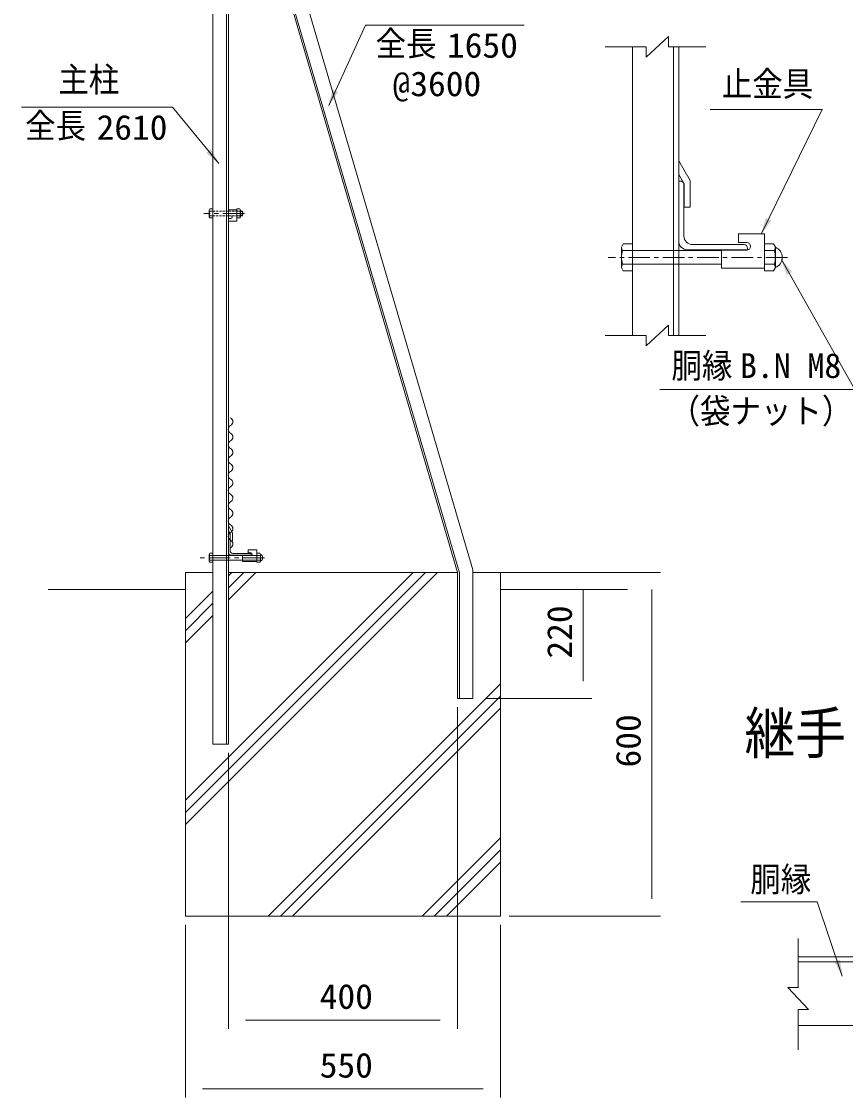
# Model space of a CAD drawing. Units: millimetres, scale not verified. Extents: x -4455 to 4455, y -3150 to 3150.
# Drawn here: x 413 to 1852, y -1468 to 410 of the extents above; entities that cross this region are included whole.
import ezdxf
from ezdxf.enums import TextEntityAlignment as Align

# ---------------------------------------------------------------- set-up
doc = ezdxf.new("R2010")
doc.units = ezdxf.units.MM
doc.header["$LTSCALE"] = 30
for name, pattern in [('DASHED', [7.5, 6, -1.5]), ('USER1', [2, 1.25, -0.25, 0.25, -0.25]), ('USER3', [0.1875, 0.125, -0.0625])]:
    doc.linetypes.add(name, pattern=pattern)
for name, color, linetype, lineweight in [('0-0_1部材', 3, 'Continuous', 18), ('0-1_5寸法', 1, 'Continuous', 18), ('0-3_6文字', 3, 'Continuous', 9), ('0-4_7詳細', 7, 'Continuous', 18), ('0-5_4基礎', 4, 'Continuous', 18), ('0-7_GL', 7, 'Continuous', 9), ('0-9_8部品', 3, 'Continuous', 18), ('0-A_2網', 4, 'Continuous', 18), ('0-B_AMI', 3, 'Continuous', 18)]:
    doc.layers.add(name, color=color, linetype=linetype, lineweight=lineweight)
doc.styles.add('ＭＳ ゴシック', font='')
doc.styles.get('ＭＳ ゴシック').set_extended_font_data('MS Gothic')

msp = doc.modelspace()

# ---------------------------------------------------------------- linework, layer by layer
at = {"layer": '0-0_1部材', "color": 7, "lineweight": 9}
for p, q in [((771.05, 1307.88), (771.05, -851.32)), ((774.05, 1308.68), (774.05, -851.32)), ((784.05, 778.68), (1174.05, -551.32)), ((787.55, 777.75), (1177.55, -552.25)), ((811.05, 783.24), (1201.05, -546.76)), ((774.05, -470.24), (781.36, -482.2)), ((774.05, -476.32), (774.05, -516.32)), ((774.05, -477.92), (777.36, -483.32)), ((774.05, -481.32), (775.05, -481.32)), ((774.05, -516.32), (774.05, -481.32)), ((777.05, -513.32), (777.05, -483.32)), ((777.36, -496.32), (777.36, -483.32)), ((781.36, -496.32), (781.36, -482.2)), ((781.36, -496.32), (777.36, -496.32)), ((814.05, -521.32), (779.05, -521.32)), ((812.05, -518.32), (782.05, -518.32)), ((798.86, -521.59), (813.61, -521.59)), ((814.05, -521.32), (814.05, -520.32)), ((1174.05, -771.32), (1174.05, -551.32)), ((1177.55, -771.32), (1177.55, -552.25)), ((1201.05, -771.32), (1201.05, -546.76)), ((1174.05, -771.32), (1201.05, -771.32))]:
    msp.add_line(p, q, dxfattribs=at)
msp.add_lwpolyline([(747.05, 1301.45), (747.05, -851.32), (774.05, -851.32)], dxfattribs=at)
for centre, radius, start, end in [((775.05, -483.32), 2, 0, 90), ((779.05, -516.32), 5, 180, 270), ((782.05, -513.32), 5, 180, 270), ((812.05, -520.32), 2, 0, 90)]:
    msp.add_arc(centre, radius, start, end, dxfattribs=at)
at = {"layer": '0-1_5寸法'}
for p, q in [((1224.05, -551.32), (1408.53, -551.32)), ((1224.05, -551.32), (1528.53, -551.32)), ((1393.53, -581.32), (1393.53, -741.32)), ((1513.53, -581.32), (1513.53, -1121.32)), ((1174.05, -786.32), (1174.05, -1347.83)), ((1224.05, -771.32), (1408.53, -771.32)), ((774.05, -866.32), (774.05, -1347.83)), ((1264.05, -1151.32), (1528.53, -1151.32)), ((699.05, -1166.32), (699.05, -1467.83)), ((1249.05, -1166.32), (1249.05, -1467.83)), ((804.05, -1332.83), (1144.05, -1332.83)), ((1219.05, -1452.83), (729.05, -1452.83))]:
    msp.add_line(p, q, dxfattribs=at)
at = {"layer": '0-3_6文字', "color": 7}
for points in [[(1290.24, 403.79), (1013.28, 403.79), (949.22, 263.84)], [(412.83, 260.61), (676.21, 260.61), (757.47, 162.29)]]:
    msp.add_lwpolyline(points, dxfattribs=at)
for points in [[(948.39, 262.02), (956.14, 291.47), (965.61, 287.13)], [(758.75, 160.75), (735.62, 180.55), (743.65, 187.19)]]:
    msp.add_solid(points, dxfattribs=at)
at = {"layer": '0-4_7詳細', "color": 4}
for p, q in [((1542.26, 384.16), (1503.49, 348.16)), ((1542.26, 366.16), (1542.26, 384.16)), ((1503.49, 366.16), (1431.93, 366.16)), ((1503.49, 366.16), (1503.49, 348.16)), ((1542.26, 366.16), (1607.54, 366.16)), ((1542.26, -120), (1503.49, -156)), ((1542.26, -138), (1542.26, -120)), ((1503.49, -138), (1431.93, -138)), ((1503.49, -138), (1503.49, -156)), ((1542.26, -138), (1607.54, -138)), ((1769.15, -1275.75), (1769.15, -1190.17)), ((1769.15, -1314.52), (1769.15, -1384.72)), ((1769.15, -1314.52), (1787.15, -1314.52))]:
    msp.add_line(p, q, dxfattribs=at)
at = {"layer": '0-4_7詳細', "lineweight": 9}
for p, q in [((1479.5, -138), (1479.5, 366.16)), ((1551.5, -138), (1551.5, 366.16)), ((1560.5, -138), (1560.5, 366.16)), ((1560.5, 166.91), (1580.58, 132.89)), ((1560.5, 143.3), (1570.08, 127.07)), ((1560.5, 131.73), (1560.5, 26.73)), ((1560.5, 131.73), (1563.5, 131.73)), ((1580.58, 86.07), (1580.58, 132.89)), ((1569.5, 125.73), (1569.5, 35.73)), ((1664.93, 39.42), (1709.93, 39.42)), ((1664.93, 24.42), (1664.93, 39.42)), ((1709.93, -20.58), (1709.93, 39.42)), ((1460.3, 16.14), (1463.63, 21.9)), ((1463.63, 21.9), (1479.5, 21.9)), ((1479.5, 21.9), (1479.5, -25.14)), ((1584.5, 20.73), (1674.5, 20.73)), ((1664.93, 24.42), (1679.18, 24.42)), ((1725.81, 21.9), (1709.93, 21.9)), ((1709.93, 21.9), (1709.93, -25.14)), ((1729.13, 16.14), (1725.81, 21.9)), ((1460.3, 16.14), (1460.3, -19.38)), ((1462.36, 10.38), (1479.5, 10.38)), ((1560.5, 10.38), (1634.93, 10.38)), ((1575.5, 11.73), (1680.5, 11.73)), ((1634.93, 10.92), (1679.18, 10.92)), ((1634.93, -20.58), (1634.93, 10.92)), ((1680.5, 11.73), (1680.5, 14.73)), ((1727.07, 10.38), (1709.93, 10.38)), ((1729.13, 16.14), (1729.13, -19.38)), ((1462.36, -13.62), (1479.5, -13.62)), ((1560.5, -13.62), (1634.93, -13.62)), ((1727.07, -13.62), (1709.93, -13.62)), ((1460.3, -19.38), (1463.63, -25.14)), ((1463.63, -25.14), (1479.5, -25.14)), ((1634.93, -20.58), (1709.93, -20.58)), ((2122.28, -1222.09), (1769.15, -1222.09)), ((2485.42, -1231.09), (1769.15, -1231.09)), ((2122.28, -1342.09), (1769.15, -1342.09))]:
    msp.add_line(p, q, dxfattribs=at)
at = {"layer": '0-4_7詳細', "color": 3, "linetype": 'DASHED'}
for p, q in [((1479.5, 10.38), (1560.5, 10.38)), ((1479.5, -13.62), (1560.5, -13.62))]:
    msp.add_line(p, q, dxfattribs=at)
at = {"layer": '0-4_7詳細', "color": 1, "linetype": 'USER1'}
msp.add_line((1750.19, -1.62), (1436.9, -1.62), dxfattribs=at)
at = {"layer": '0-4_7詳細', "lineweight": 9}
for points in [[(1615.29, 256.87), (1810.85, 256.87), (1704.99, 39.94)], [(1580.58, 86.07), (1570.08, 86.07), (1570.08, 127.07)], [(1729.13, -19.38), (1725.81, -25.14), (1709.93, -25.14)], [(1668.86, -1126.41), (1802.23, -1126.41), (1846.04, -1255.83)]]:
    msp.add_lwpolyline(points, dxfattribs=at)
at = {"layer": '0-4_7詳細', "color": 4}
for points in [[(1527.34, -232.13), (1868.17, -232.13), (1739.68, -5.21)], [(1769.15, -1275.75), (1751.15, -1275.75), (1787.15, -1314.52)]]:
    msp.add_lwpolyline(points, dxfattribs=at)
at = {"layer": '0-4_7詳細', "lineweight": 9}
for centre, radius, start, end in [((1563.5, 125.73), 6, 0, 90), ((1575.5, 26.73), 15, 180, 270), ((1584.5, 35.73), 15, 180, 270), ((1674.5, 14.73), 6, 0, 90), ((1679.18, 17.67), 6.75, 270, 90), ((1469.39, 16.14), 9.09, 180, 219.3382), ((1496.3, -1.62), 36, 160.52878, 199.47122), ((1720.04, 16.14), 9.09, 320.6618, 0), ((1693.13, -1.62), 36, 340.52878, 19.47122), ((1721.99, -1.62), 19.14, 291.90813, 68.09187), ((1469.39, -19.38), 9.09, 140.6618, 180), ((1720.04, -19.38), 9.09, 0, 39.3382)]:
    msp.add_arc(centre, radius, start, end, dxfattribs=at)
at = {"layer": '0-4_7詳細'}
for points in [[(1704.11, 38.14), (1712.59, 67.39), (1721.95, 62.82)], [(1846.68, -1257.73), (1832.13, -1230.98), (1842, -1227.64)]]:
    msp.add_solid(points, dxfattribs=at)
at = {"layer": '0-4_7詳細', "color": 4}
msp.add_solid([(1738.69, -3.47), (1758.01, -27.01), (1748.94, -32.14)], dxfattribs=at)
at = {"layer": '0-5_4基礎', "color": 7, "lineweight": 9}
for p, q in [((699.05, -551.32), (739.05, -551.32)), ((699.05, -1151.32), (699.05, -551.32)), ((699.05, -551.32), (747.05, -551.32)), ((774.05, -551.32), (1174.05, -551.32)), ((1201.05, -551.32), (1249.05, -551.32)), ((1209.05, -551.32), (1249.05, -551.32)), ((1249.05, -1151.32), (1249.05, -551.32)), ((699.05, -1151.32), (1249.05, -1151.32))]:
    msp.add_line(p, q, dxfattribs=at)
at = {"layer": '0-5_4基礎'}
for p, q in [((699.05, -991.45), (1139.18, -551.32)), ((699.05, -970.23), (1117.97, -551.32)), ((699.05, -949.02), (1096.76, -551.32)), ((774.05, -578.3), (801.04, -551.32)), ((774.05, -557.09), (779.82, -551.32)), ((774.05, -599.51), (822.25, -551.32)), ((699.05, -632.09), (747.05, -584.09)), ((699.05, -653.3), (747.05, -605.3)), ((699.05, -674.51), (747.05, -626.51)), ((843.71, -1151.32), (1249.05, -745.97)), ((864.92, -1151.32), (1249.05, -767.18)), ((886.13, -1151.32), (1249.05, -788.4)), ((1112.27, -1151.32), (1249.05, -1014.53)), ((1133.48, -1151.32), (1249.05, -1035.75)), ((1154.7, -1151.32), (1249.05, -1056.96))]:
    msp.add_line(p, q, dxfattribs=at)
at = {"layer": '0-7_GL'}
for p, q in [((699.05, -581.32), (459.14, -581.32)), ((1470.7, -581.32), (1249.05, -581.32))]:
    msp.add_line(p, q, dxfattribs=at)
at = {"layer": '0-9_8部品'}
for p, q in [((740.65, 81.03), (741.76, 82.95)), ((740.65, 69.19), (740.65, 81.03)), ((741.34, 79.11), (747.05, 79.11)), ((741.76, 82.95), (747.05, 82.95)), ((747.05, 67.27), (747.05, 82.95)), ((774.39, 81.43), (774.39, 70.93)), ((774.39, 81.43), (788.59, 81.43)), ((788.59, 67.27), (788.59, 82.95)), ((788.59, 81.43), (788.59, 61.43)), ((794.31, 79.11), (788.59, 79.11)), ((794.99, 69.19), (794.99, 81.03)), ((794.99, 79.11), (798.55, 79.11)), ((794.99, 78.31), (798.95, 78.31)), ((798.55, 71.11), (798.55, 79.11)), ((741.34, 71.11), (747.05, 71.11)), ((774.39, 70.93), (778.34, 70.93)), ((774.39, 66.43), (778.34, 66.43)), ((774.39, 66.43), (774.39, 61.43)), ((774.39, 61.43), (788.59, 61.43)), ((794.31, 71.11), (788.59, 71.11)), ((793.89, 67.27), (788.59, 67.27)), ((794.99, 69.19), (793.89, 67.27)), ((794.99, 71.91), (798.95, 71.91)), ((794.99, 71.11), (798.55, 71.11))]:
    msp.add_line(p, q, dxfattribs=at)
at = {"layer": '0-9_8部品', "linetype": 'USER3'}
for p, q in [((747.05, 79.11), (788.59, 79.11)), ((747.05, 71.11), (788.59, 71.11))]:
    msp.add_line(p, q, dxfattribs=at)
at = {"layer": '0-9_8部品', "color": 1, "linetype": 'USER1'}
for p, q in [((802.01, 75.11), (731.18, 75.11)), ((837.28, -525.77), (724.66, -525.77))]:
    msp.add_line(p, q, dxfattribs=at)
at = {"layer": '0-9_8部品', "color": 7, "lineweight": 9}
for p, q in [((740.65, -519.85), (741.76, -517.93)), ((740.65, -531.69), (740.65, -519.85)), ((741.34, -521.77), (747.05, -521.77)), ((741.76, -517.93), (747.05, -517.93)), ((747.05, -533.61), (747.05, -517.93)), ((769.15, -521.77), (823.86, -521.77)), ((798.86, -532.09), (798.86, -521.59)), ((808.86, -517.09), (808.86, -512.09)), ((808.86, -512.09), (823.86, -512.09)), ((808.86, -517.09), (813.61, -517.09)), ((823.86, -532.09), (823.86, -512.09)), ((823.86, -517.93), (823.86, -533.61)), ((829.16, -517.93), (823.86, -517.93)), ((829.58, -521.77), (823.86, -521.77)), ((830.26, -519.85), (829.16, -517.93)), ((741.34, -529.77), (747.05, -529.77)), ((774.05, -529.77), (828.77, -529.77)), ((798.86, -532.09), (823.86, -532.09)), ((829.58, -529.77), (823.86, -529.77)), ((829.16, -533.61), (823.86, -533.61))]:
    msp.add_line(p, q, dxfattribs=at)
at = {"layer": '0-9_8部品', "linetype": 'DASHED'}
for p, q in [((747.05, -521.77), (774.05, -521.77)), ((747.05, -529.77), (774.05, -529.77)), ((798.86, -530.09), (823.86, -530.09))]:
    msp.add_line(p, q, dxfattribs=at)
at = {"layer": '0-9_8部品'}
for points in [[(794.99, 81.03), (793.89, 82.95), (788.59, 82.95)], [(740.65, 69.19), (741.76, 67.27), (747.05, 67.27)]]:
    msp.add_lwpolyline(points, dxfattribs=at)
at = {"layer": '0-9_8部品', "color": 7, "lineweight": 9}
for points in [[(830.26, -519.85), (830.26, -531.69), (829.16, -533.61)], [(740.65, -531.69), (741.76, -533.61), (747.05, -533.61)]]:
    msp.add_lwpolyline(points, dxfattribs=at)
at = {"layer": '0-9_8部品'}
for centre, radius, start, end in [((743.68, 81.03), 3.03, 180, 219.3382), ((752.65, 75.11), 12, 160.52878, 199.47122), ((782.99, 75.11), 12, 340.52878, 19.47122), ((791.97, 81.03), 3.03, 320.6618, 0), ((791.62, 75.11), 8, 330, 30), ((743.68, 69.19), 3.03, 140.6618, 180), ((778.34, 68.68), 2.25, 270, 90), ((791.97, 69.19), 3.03, 0, 39.3382)]:
    msp.add_arc(centre, radius, start, end, dxfattribs=at)
at = {"layer": '0-9_8部品', "color": 7, "lineweight": 9}
for centre, radius, start, end in [((743.68, -519.85), 3.03, 180, 219.3382), ((752.65, -525.77), 12, 160.52878, 199.47122), ((813.61, -519.34), 2.25, 270, 90), ((827.23, -519.85), 3.03, 320.6618, 0), ((818.26, -525.77), 12, 340.52878, 19.47122), ((827.11, -525.77), 6.71, 298.05542, 61.94458), ((743.68, -531.69), 3.03, 140.6618, 180), ((827.23, -531.69), 3.03, 0, 39.3382)]:
    msp.add_arc(centre, radius, start, end, dxfattribs=at)
at = {"layer": '0-A_2網', "color": 3}
for centre, start, end in [((781.45, -301.73), 118.07249, 241.92751), ((774.34, -288.4), 298.07249, 61.92751), ((774.34, -315.06), 298.07249, 61.92751)]:
    msp.add_arc(centre, 7.56, start, end, dxfattribs=at)
at = {"layer": '0-B_AMI'}
for centre, start, end in [((781.45, -328.4), 118.07249, 241.92751), ((774.34, -341.73), 298.07249, 61.92751), ((781.45, -355.06), 118.07249, 241.92751), ((781.45, -381.73), 118.07249, 241.92751), ((774.34, -368.4), 298.07249, 61.92751), ((774.34, -395.06), 298.07249, 61.92751), ((781.45, -408.4), 118.07249, 241.92751), ((781.45, -435.06), 118.07249, 241.92751), ((774.34, -421.73), 298.07249, 61.92751), ((774.34, -448.4), 298.07249, 61.92751), ((781.45, -461.73), 118.07249, 241.92751), ((774.34, -475.06), 298.07249, 61.92751), ((781.45, -488.4), 118.07249, 241.92751), ((774.34, -501.73), 298.07249, 61.92751)]:
    msp.add_arc(centre, 7.56, start, end, dxfattribs=at)

# ---------------------------------------------------------------- texts
at = {"layer": '0-1_5寸法', "color": 3, "style": 'ＭＳ ゴシック', "width": 1.05}
for s, p in [('220', (1386.85, -701.82)), ('600', (1506.85, -891.82))]:
    msp.add_text(s, height=43.33, rotation=90, dxfattribs=at).set_placement(p, align=Align.BOTTOM_LEFT)
for s, p in [('400', (933.55, -1326.16)), ('550', (933.55, -1446.16))]:
    msp.add_text(s, height=43.33, dxfattribs=at).set_placement(p, align=Align.BOTTOM_LEFT)
at = {"layer": '0-3_6文字', "style": 'ＭＳ ゴシック'}
for s, width, p in [('全長', 0.9, (1031.04, 336.98)), ('1650', 1.05, (1155.77, 334)), ('主柱', 0.9, (477.16, 274.25)), ('@3600', 1.05, (1060.75, 266.84)), ('全長', 0.9, (419.16, 193.79)), ('2610', 1.05, (543.89, 190.81))]:
    msp.add_text(s, height=43.33, dxfattribs=dict(at, width=width)).set_placement(p, align=Align.BOTTOM_LEFT)
at = {"layer": '0-4_7詳細', "color": 3, "style": 'ＭＳ ゴシック', "width": 0.9}
for s, p in [('止金具', (1635.6, 266.77)), ('胴縁', (1547.65, -225.05)), ('（袋ナット）', (1544.43, -304.27)), ('胴縁', (1685.35, -1121.72))]:
    msp.add_text(s, height=43.33, dxfattribs=at).set_placement(p, align=Align.BOTTOM_LEFT)
at = {"layer": '0-4_7詳細', "color": 3, "style": 'ＭＳ ゴシック'}
msp.add_text('B.N M8', height=43.33, dxfattribs=at).set_placement((1667.36, -225.05), align=Align.BOTTOM_LEFT)
at = {"layer": '0-4_7詳細', "style": 'ＭＳ ゴシック', "width": 0.9}
msp.add_text('継手ピース取付詳細', height=72.14, dxfattribs=at).set_placement((1675.21, -889.47), align=Align.BOTTOM_LEFT)

doc.saveas('drawing.dxf')
